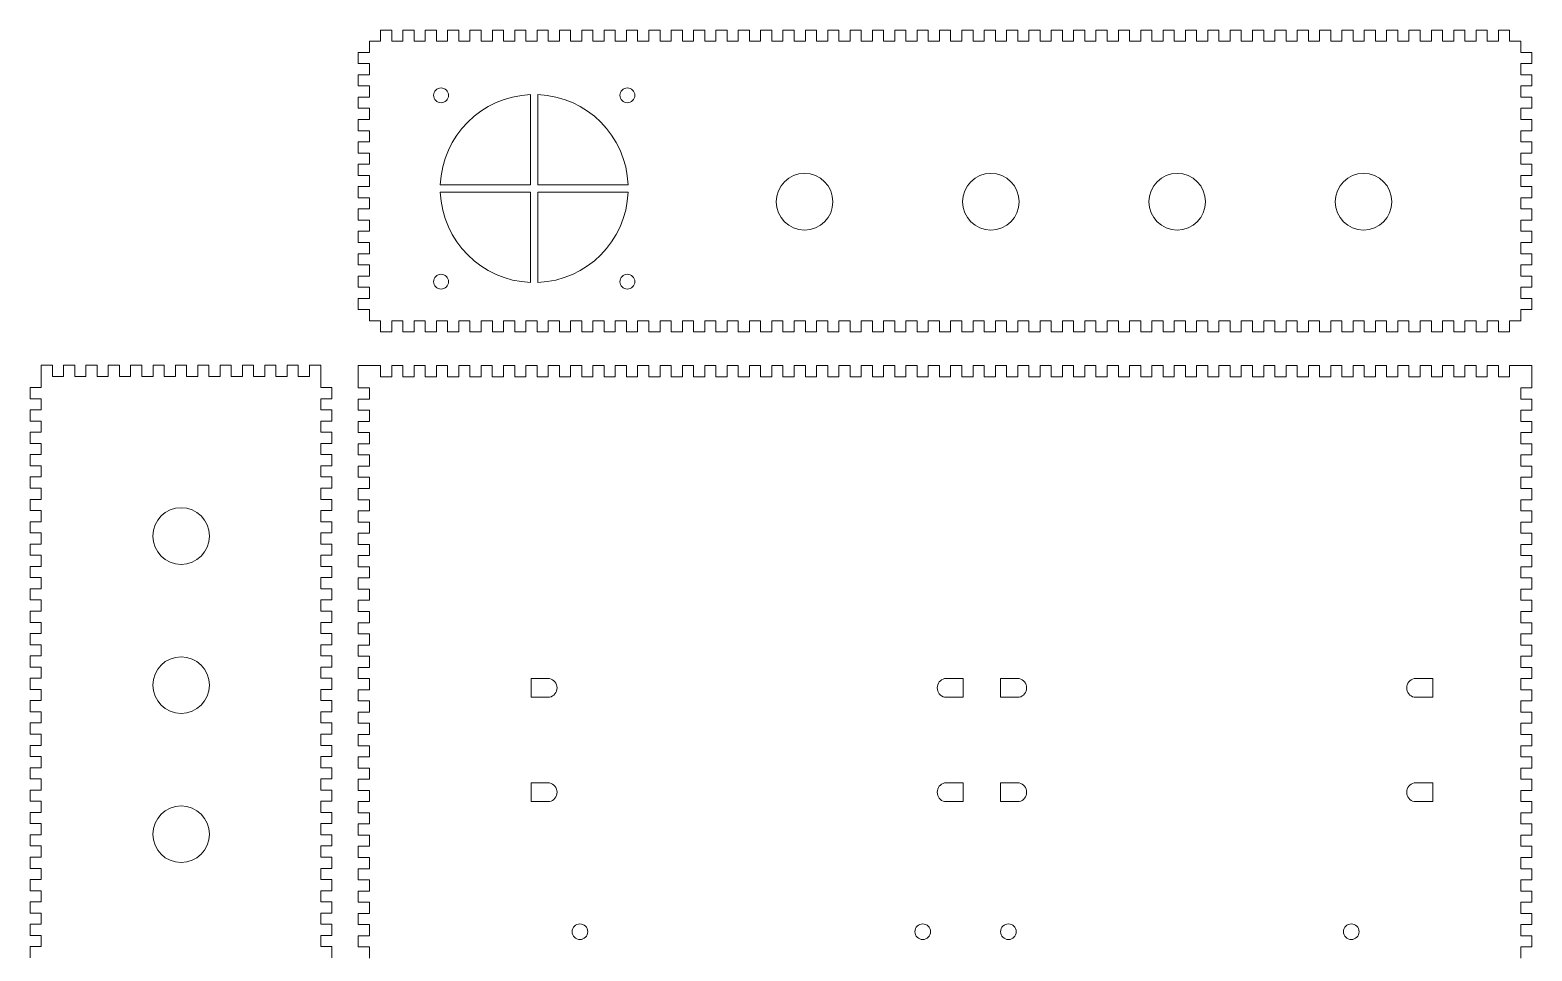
# Model space of a CAD drawing. Header units: millimetres. Extents: x 46 to 1784, y 134 to 695.
# Drawn here: x 946.8 to 1349.9, y 448.2 to 695.3 of the extents above; entities that cross this region are included whole.
import ezdxf

# ---------------------------------------------------------------- set-up
doc = ezdxf.new("R2010")
doc.units = ezdxf.units.MM

# ---------------------------------------------------------------- blocks, each defined once
blk = doc.blocks.new('A$C597816A0')
at = {"linetype": 'Continuous', "lineweight": 5}
blk.add_circle((7.6, 7.6), 7.6, dxfattribs=at)

msp = doc.modelspace()

# ---------------------------------------------------------------- linework, layer by layer
at = {"linetype": 'Continuous', "lineweight": 5}
for p, q in [((1040.872, 692.279), (1040.872, 695.279)), ((1040.872, 695.279), (1043.872, 695.279)), ((1043.872, 695.279), (1043.872, 692.279)), ((1046.872, 692.279), (1046.872, 695.279)), ((1046.872, 695.279), (1049.872, 695.279)), ((1049.872, 695.279), (1049.872, 692.279)), ((1052.872, 692.279), (1052.872, 695.279)), ((1052.872, 695.279), (1055.872, 695.279)), ((1055.872, 695.279), (1055.872, 692.279)), ((1058.872, 692.279), (1058.872, 695.279)), ((1058.872, 695.279), (1061.872, 695.279)), ((1061.872, 695.279), (1061.872, 692.279)), ((1064.872, 692.279), (1064.872, 695.279)), ((1064.872, 695.279), (1067.872, 695.279)), ((1067.872, 695.279), (1067.872, 692.279)), ((1070.872, 692.279), (1070.872, 695.279)), ((1070.872, 695.279), (1073.872, 695.279)), ((1073.872, 695.279), (1073.872, 692.279)), ((1076.872, 692.279), (1076.872, 695.279)), ((1076.872, 695.279), (1079.872, 695.279)), ((1079.872, 695.279), (1079.872, 692.279)), ((1082.872, 692.279), (1082.872, 695.279)), ((1082.872, 695.279), (1085.872, 695.279)), ((1085.872, 695.279), (1085.872, 692.279)), ((1088.872, 692.279), (1088.872, 695.279)), ((1088.872, 695.279), (1091.872, 695.279)), ((1091.872, 695.279), (1091.872, 692.279)), ((1094.872, 692.279), (1094.872, 695.279)), ((1094.872, 695.279), (1097.872, 695.279)), ((1097.872, 695.279), (1097.872, 692.279)), ((1100.872, 692.279), (1100.872, 695.279)), ((1100.872, 695.279), (1103.872, 695.279)), ((1103.872, 695.279), (1103.872, 692.279)), ((1106.872, 692.279), (1106.872, 695.279)), ((1106.872, 695.279), (1109.872, 695.279)), ((1109.872, 695.279), (1109.872, 692.279)), ((1112.872, 692.279), (1112.872, 695.279)), ((1112.872, 695.279), (1115.872, 695.279)), ((1115.872, 695.279), (1115.872, 692.279)), ((1118.872, 692.279), (1118.872, 695.279)), ((1118.872, 695.279), (1121.872, 695.279)), ((1121.872, 695.279), (1121.872, 692.279)), ((1124.872, 692.279), (1124.872, 695.279)), ((1124.872, 695.279), (1127.872, 695.279)), ((1127.872, 695.279), (1127.872, 692.279)), ((1130.872, 692.279), (1130.872, 695.279)), ((1130.872, 695.279), (1133.872, 695.279)), ((1133.872, 695.279), (1133.872, 692.279)), ((1136.872, 692.279), (1136.872, 695.279)), ((1136.872, 695.279), (1139.872, 695.279)), ((1139.872, 695.279), (1139.872, 692.279)), ((1142.872, 692.279), (1142.872, 695.279)), ((1142.872, 695.279), (1145.872, 695.279)), ((1145.872, 695.279), (1145.872, 692.279)), ((1148.872, 692.279), (1148.872, 695.279)), ((1148.872, 695.279), (1151.872, 695.279)), ((1151.872, 695.279), (1151.872, 692.279)), ((1154.872, 692.279), (1154.872, 695.279)), ((1154.872, 695.279), (1157.872, 695.279)), ((1157.872, 695.279), (1157.872, 692.279)), ((1160.872, 692.279), (1160.872, 695.279)), ((1160.872, 695.279), (1163.872, 695.279)), ((1163.872, 695.279), (1163.872, 692.279)), ((1166.872, 692.279), (1166.872, 695.279)), ((1166.872, 695.279), (1169.872, 695.279)), ((1169.872, 695.279), (1169.872, 692.279)), ((1172.872, 692.279), (1172.872, 695.279)), ((1172.872, 695.279), (1175.872, 695.279)), ((1175.872, 695.279), (1175.872, 692.279)), ((1178.872, 692.279), (1178.872, 695.279)), ((1178.872, 695.279), (1181.872, 695.279)), ((1181.872, 695.279), (1181.872, 692.279)), ((1184.871, 692.279), (1184.871, 695.279)), ((1184.871, 695.279), (1187.871, 695.279)), ((1187.871, 695.279), (1187.871, 692.279)), ((1190.871, 692.279), (1190.871, 695.279)), ((1190.871, 695.279), (1193.871, 695.279)), ((1193.871, 695.279), (1193.871, 692.279)), ((1196.871, 692.279), (1196.871, 695.279)), ((1196.871, 695.279), (1199.871, 695.279)), ((1199.871, 695.279), (1199.871, 692.279)), ((1202.871, 692.279), (1202.871, 695.279)), ((1202.871, 695.279), (1205.871, 695.279)), ((1205.871, 695.279), (1205.871, 692.279)), ((1208.871, 692.279), (1208.871, 695.279)), ((1208.871, 695.279), (1211.871, 695.279)), ((1211.871, 695.279), (1211.871, 692.279)), ((1214.871, 692.279), (1214.871, 695.279)), ((1214.871, 695.279), (1217.871, 695.279)), ((1217.871, 695.279), (1217.871, 692.279)), ((1220.871, 692.279), (1220.871, 695.279)), ((1220.871, 695.279), (1223.871, 695.279)), ((1223.871, 695.279), (1223.871, 692.279)), ((1226.871, 692.279), (1226.871, 695.279)), ((1226.871, 695.279), (1229.871, 695.279)), ((1229.871, 695.279), (1229.871, 692.279)), ((1232.871, 692.279), (1232.871, 695.279)), ((1232.871, 695.279), (1235.871, 695.279)), ((1235.871, 695.279), (1235.871, 692.279)), ((1238.871, 692.279), (1238.871, 695.279)), ((1238.871, 695.279), (1241.871, 695.279)), ((1241.871, 695.279), (1241.871, 692.279)), ((1244.871, 692.279), (1244.871, 695.279)), ((1244.871, 695.279), (1247.871, 695.279)), ((1247.871, 695.279), (1247.871, 692.279)), ((1250.871, 692.279), (1250.871, 695.279)), ((1250.871, 695.279), (1253.871, 695.279)), ((1253.871, 695.279), (1253.871, 692.279)), ((1256.871, 692.279), (1256.871, 695.279)), ((1256.871, 695.279), (1259.871, 695.279)), ((1259.871, 695.279), (1259.871, 692.279)), ((1262.871, 692.279), (1262.871, 695.279)), ((1262.871, 695.279), (1265.871, 695.279)), ((1265.871, 695.279), (1265.871, 692.279)), ((1268.871, 692.279), (1268.871, 695.279)), ((1268.871, 695.279), (1271.871, 695.279)), ((1271.871, 695.279), (1271.871, 692.279)), ((1274.871, 692.279), (1274.871, 695.279)), ((1274.871, 695.279), (1277.871, 695.279)), ((1277.871, 695.279), (1277.871, 692.279)), ((1280.871, 692.279), (1280.871, 695.279)), ((1280.871, 695.279), (1283.871, 695.279)), ((1283.871, 695.279), (1283.871, 692.279)), ((1286.871, 692.279), (1286.871, 695.279)), ((1286.871, 695.279), (1289.871, 695.279)), ((1289.871, 695.279), (1289.871, 692.279)), ((1292.871, 692.279), (1292.871, 695.279)), ((1292.871, 695.279), (1295.871, 695.279)), ((1295.871, 695.279), (1295.871, 692.279)), ((1298.871, 692.279), (1298.871, 695.279)), ((1298.871, 695.279), (1301.871, 695.279)), ((1301.871, 695.279), (1301.871, 692.279)), ((1304.871, 692.279), (1304.871, 695.279)), ((1304.871, 695.279), (1307.871, 695.279)), ((1307.871, 695.279), (1307.871, 692.279)), ((1310.871, 692.279), (1310.871, 695.279)), ((1310.871, 695.279), (1313.871, 695.279)), ((1313.871, 695.279), (1313.871, 692.279)), ((1316.871, 692.279), (1316.871, 695.279)), ((1316.871, 695.279), (1319.871, 695.279)), ((1319.871, 695.279), (1319.871, 692.279)), ((1322.871, 692.279), (1322.871, 695.279)), ((1322.871, 695.279), (1325.871, 695.279)), ((1325.871, 695.279), (1325.871, 692.279)), ((1328.871, 692.279), (1328.871, 695.279)), ((1328.871, 695.279), (1331.871, 695.279)), ((1331.871, 695.279), (1331.871, 692.279)), ((1334.871, 692.279), (1334.871, 695.279)), ((1334.871, 695.279), (1337.871, 695.279)), ((1337.871, 695.279), (1337.871, 692.279)), ((1340.871, 692.279), (1340.871, 695.279)), ((1340.871, 695.279), (1343.871, 695.279)), ((1343.871, 695.279), (1343.871, 692.279)), ((1037.872, 689.279), (1034.872, 689.279)), ((1034.872, 689.279), (1034.872, 686.279)), ((1037.872, 692.279), (1040.872, 692.279)), ((1037.872, 692.279), (1037.872, 689.279)), ((1043.872, 692.279), (1046.872, 692.279)), ((1049.872, 692.279), (1052.872, 692.279)), ((1055.872, 692.279), (1058.872, 692.279)), ((1061.872, 692.279), (1064.872, 692.279)), ((1067.872, 692.279), (1070.872, 692.279)), ((1073.872, 692.279), (1076.872, 692.279)), ((1079.872, 692.279), (1082.872, 692.279)), ((1085.872, 692.279), (1088.872, 692.279)), ((1091.872, 692.279), (1094.872, 692.279)), ((1097.872, 692.279), (1100.872, 692.279)), ((1103.872, 692.279), (1106.872, 692.279)), ((1109.872, 692.279), (1112.872, 692.279)), ((1115.872, 692.279), (1118.872, 692.279)), ((1121.872, 692.279), (1124.872, 692.279)), ((1127.872, 692.279), (1130.872, 692.279)), ((1133.872, 692.279), (1136.872, 692.279)), ((1139.872, 692.279), (1142.872, 692.279)), ((1145.872, 692.279), (1148.872, 692.279)), ((1151.872, 692.279), (1154.872, 692.279)), ((1157.872, 692.279), (1160.872, 692.279)), ((1163.872, 692.279), (1166.872, 692.279)), ((1169.872, 692.279), (1172.872, 692.279)), ((1175.872, 692.279), (1178.872, 692.279)), ((1181.872, 692.279), (1184.872, 692.279)), ((1187.871, 692.279), (1190.871, 692.279)), ((1193.871, 692.279), (1196.871, 692.279)), ((1199.871, 692.279), (1202.871, 692.279)), ((1205.871, 692.279), (1208.871, 692.279)), ((1211.871, 692.279), (1214.871, 692.279)), ((1217.871, 692.279), (1220.871, 692.279)), ((1223.871, 692.279), (1226.871, 692.279)), ((1229.871, 692.279), (1232.871, 692.279)), ((1235.871, 692.279), (1238.871, 692.279)), ((1241.871, 692.279), (1244.871, 692.279)), ((1247.871, 692.279), (1250.871, 692.279)), ((1253.871, 692.279), (1256.871, 692.279)), ((1259.871, 692.279), (1262.871, 692.279)), ((1265.871, 692.279), (1268.871, 692.279)), ((1271.871, 692.279), (1274.871, 692.279)), ((1277.871, 692.279), (1280.871, 692.279)), ((1283.871, 692.279), (1286.871, 692.279)), ((1289.871, 692.279), (1292.871, 692.279)), ((1295.871, 692.279), (1298.871, 692.279)), ((1301.871, 692.279), (1304.871, 692.279)), ((1307.871, 692.279), (1310.871, 692.279)), ((1313.871, 692.279), (1316.871, 692.279)), ((1319.871, 692.279), (1322.871, 692.279)), ((1325.871, 692.279), (1328.871, 692.279)), ((1331.871, 692.279), (1334.871, 692.279)), ((1337.871, 692.279), (1340.871, 692.279)), ((1343.871, 692.279), (1346.871, 692.279)), ((1346.872, 692.279), (1346.872, 689.279)), ((1346.872, 689.279), (1349.872, 689.279)), ((1349.872, 689.279), (1349.872, 686.279)), ((1034.872, 686.279), (1037.872, 686.279)), ((1037.872, 686.279), (1037.872, 683.279)), ((1349.872, 686.279), (1346.872, 686.279)), ((1346.872, 686.279), (1346.872, 683.279)), ((1037.872, 683.279), (1034.872, 683.279)), ((1034.872, 683.279), (1034.872, 680.279)), ((1346.872, 683.279), (1349.872, 683.279)), ((1349.872, 683.279), (1349.872, 680.279)), ((1034.872, 680.279), (1037.872, 680.279)), ((1037.872, 677.279), (1034.872, 677.279)), ((1034.872, 677.279), (1034.872, 674.279)), ((1037.872, 680.279), (1037.872, 677.279)), ((1081.115, 653.766), (1081.115, 677.985)), ((1081.115, 653.766), (1081.115, 677.985)), ((1083.115, 653.766), (1083.115, 677.985)), ((1349.872, 680.279), (1346.872, 680.279)), ((1346.872, 680.279), (1346.872, 677.279)), ((1346.872, 677.279), (1349.872, 677.279)), ((1349.872, 677.279), (1349.872, 674.279)), ((1034.872, 674.279), (1037.872, 674.279)), ((1037.872, 674.279), (1037.872, 671.279)), ((1349.872, 674.279), (1346.872, 674.279)), ((1346.872, 674.279), (1346.872, 671.279)), ((1037.872, 671.279), (1034.872, 671.279)), ((1034.872, 671.279), (1034.872, 668.279)), ((1346.872, 671.279), (1349.872, 671.279)), ((1349.872, 671.279), (1349.872, 668.279)), ((1034.872, 668.279), (1037.872, 668.279)), ((1037.872, 665.279), (1034.872, 665.279)), ((1034.872, 665.279), (1034.872, 662.279)), ((1037.872, 668.279), (1037.872, 665.279)), ((1349.872, 668.279), (1346.872, 668.279)), ((1346.872, 668.279), (1346.872, 665.279)), ((1346.872, 665.279), (1349.872, 665.279)), ((1349.872, 665.279), (1349.872, 662.279)), ((1034.872, 662.279), (1037.872, 662.279)), ((1037.872, 662.279), (1037.872, 659.279)), ((1349.872, 662.279), (1346.872, 662.279)), ((1346.872, 662.279), (1346.872, 659.279)), ((1037.872, 659.279), (1034.872, 659.279)), ((1034.872, 659.279), (1034.872, 656.279)), ((1346.872, 659.279), (1349.872, 659.279)), ((1349.872, 659.279), (1349.872, 656.279)), ((1034.872, 656.279), (1037.872, 656.279)), ((1037.872, 653.279), (1034.872, 653.279)), ((1034.872, 653.279), (1034.872, 650.279)), ((1037.872, 656.279), (1037.872, 653.279)), ((1081.115, 653.766), (1056.895, 653.766)), ((1107.334, 653.766), (1083.115, 653.766)), ((1349.872, 656.279), (1346.872, 656.279)), ((1346.872, 656.279), (1346.872, 653.279)), ((1346.872, 653.279), (1349.872, 653.279)), ((1349.872, 653.279), (1349.872, 650.279)), ((1034.872, 650.279), (1037.872, 650.279)), ((1037.872, 650.279), (1037.872, 647.279)), ((1081.115, 651.766), (1056.895, 651.766)), ((1081.115, 627.547), (1081.115, 651.766)), ((1083.115, 627.547), (1083.115, 651.766)), ((1107.334, 651.766), (1083.115, 651.766)), ((1349.872, 650.279), (1346.872, 650.279)), ((1346.872, 650.279), (1346.872, 647.279)), ((1037.872, 647.279), (1034.872, 647.279)), ((1034.872, 647.279), (1034.872, 644.279)), ((1346.872, 647.279), (1349.872, 647.279)), ((1349.872, 647.279), (1349.872, 644.279)), ((1034.872, 644.279), (1037.872, 644.279)), ((1037.872, 641.279), (1034.872, 641.279)), ((1034.872, 641.279), (1034.872, 638.279)), ((1037.872, 644.279), (1037.872, 641.279)), ((1349.872, 644.279), (1346.872, 644.279)), ((1346.872, 644.279), (1346.872, 641.279)), ((1346.872, 641.279), (1349.872, 641.279)), ((1349.872, 641.279), (1349.872, 638.279)), ((1034.872, 638.279), (1037.872, 638.279)), ((1037.872, 638.279), (1037.872, 635.279)), ((1349.872, 638.279), (1346.872, 638.279)), ((1346.872, 638.279), (1346.872, 635.279)), ((1037.872, 635.279), (1034.872, 635.279)), ((1034.872, 635.279), (1034.872, 632.279)), ((1346.872, 635.279), (1349.872, 635.279)), ((1349.872, 635.279), (1349.872, 632.279)), ((1034.872, 632.279), (1037.872, 632.279)), ((1037.872, 629.279), (1034.872, 629.279)), ((1034.872, 629.279), (1034.872, 626.279)), ((1037.872, 632.279), (1037.872, 629.279)), ((1349.872, 632.279), (1346.872, 632.279)), ((1346.872, 632.279), (1346.872, 629.279)), ((1346.872, 629.279), (1349.872, 629.279)), ((1349.872, 629.279), (1349.872, 626.279)), ((1034.872, 626.279), (1037.872, 626.279)), ((1037.872, 623.279), (1037.872, 626.279)), ((1349.872, 626.279), (1346.872, 626.279)), ((1346.872, 626.279), (1346.872, 623.279)), ((1037.872, 623.279), (1034.872, 623.279)), ((1034.872, 623.279), (1034.872, 620.279)), ((1346.872, 623.279), (1349.872, 623.279)), ((1349.872, 623.279), (1349.872, 620.279)), ((1034.872, 620.279), (1037.872, 620.279)), ((1037.872, 620.279), (1037.872, 617.279)), ((1037.872, 617.279), (1040.872, 617.279)), ((1040.872, 617.279), (1040.872, 614.279)), ((1043.872, 614.279), (1043.872, 617.279)), ((1043.872, 617.279), (1046.872, 617.279)), ((1046.872, 617.279), (1046.872, 614.279)), ((1049.872, 614.279), (1049.872, 617.279)), ((1049.872, 617.279), (1052.872, 617.279)), ((1052.872, 617.279), (1052.872, 614.279)), ((1055.872, 614.279), (1055.872, 617.279)), ((1055.872, 617.279), (1058.872, 617.279)), ((1058.872, 617.279), (1058.872, 614.279)), ((1061.872, 614.279), (1061.872, 617.279)), ((1061.872, 617.279), (1064.872, 617.279)), ((1064.872, 617.279), (1064.872, 614.279)), ((1067.872, 614.279), (1067.872, 617.279)), ((1067.872, 617.279), (1070.872, 617.279)), ((1070.872, 617.279), (1070.872, 614.279)), ((1073.872, 614.279), (1073.872, 617.279)), ((1073.872, 617.279), (1076.872, 617.279)), ((1076.872, 617.279), (1076.872, 614.279)), ((1079.872, 614.279), (1079.872, 617.279)), ((1079.872, 617.279), (1082.872, 617.279)), ((1082.872, 617.279), (1082.872, 614.279)), ((1085.872, 614.279), (1085.872, 617.279)), ((1085.872, 617.279), (1088.872, 617.279)), ((1088.872, 617.279), (1088.872, 614.279)), ((1091.872, 614.279), (1091.872, 617.279)), ((1091.872, 617.279), (1094.872, 617.279)), ((1094.872, 617.279), (1094.872, 614.279)), ((1097.872, 614.279), (1097.872, 617.279)), ((1097.872, 617.279), (1100.872, 617.279)), ((1100.872, 617.279), (1100.872, 614.279)), ((1103.872, 614.279), (1103.872, 617.279)), ((1103.872, 617.279), (1106.872, 617.279)), ((1106.872, 617.279), (1106.872, 614.279)), ((1109.872, 614.279), (1109.872, 617.279)), ((1109.872, 617.279), (1112.872, 617.279)), ((1112.872, 617.279), (1112.872, 614.279)), ((1115.872, 614.279), (1115.872, 617.279)), ((1115.872, 617.279), (1118.872, 617.279)), ((1118.872, 617.279), (1118.872, 614.279)), ((1121.872, 614.279), (1121.872, 617.279)), ((1121.872, 617.279), (1124.872, 617.279)), ((1124.872, 617.279), (1124.872, 614.279)), ((1127.872, 614.279), (1127.872, 617.279)), ((1127.872, 617.279), (1130.872, 617.279)), ((1130.872, 617.279), (1130.872, 614.279)), ((1133.872, 614.279), (1133.872, 617.279)), ((1133.872, 617.279), (1136.872, 617.279)), ((1136.872, 617.279), (1136.872, 614.279)), ((1139.872, 614.279), (1139.872, 617.279)), ((1139.872, 617.279), (1142.872, 617.279)), ((1142.872, 617.279), (1142.872, 614.279)), ((1145.872, 614.279), (1145.872, 617.279)), ((1145.872, 617.279), (1148.872, 617.279)), ((1148.872, 617.279), (1148.872, 614.279)), ((1151.872, 614.279), (1151.872, 617.279)), ((1151.872, 617.279), (1154.872, 617.279)), ((1154.872, 617.279), (1154.872, 614.279)), ((1157.872, 614.279), (1157.872, 617.279)), ((1157.872, 617.279), (1160.872, 617.279)), ((1160.872, 617.279), (1160.872, 614.279)), ((1163.872, 614.279), (1163.872, 617.279)), ((1163.872, 617.279), (1166.872, 617.279)), ((1166.872, 617.279), (1166.872, 614.279)), ((1169.872, 614.279), (1169.872, 617.279)), ((1169.872, 617.279), (1172.872, 617.279)), ((1172.872, 617.279), (1172.872, 614.279)), ((1175.872, 614.279), (1175.872, 617.279)), ((1175.872, 617.279), (1178.872, 617.279)), ((1178.872, 617.279), (1178.872, 614.279)), ((1181.872, 614.279), (1181.872, 617.279)), ((1181.872, 617.279), (1184.872, 617.279)), ((1184.871, 617.279), (1184.871, 614.279)), ((1187.871, 614.279), (1187.871, 617.279)), ((1187.871, 617.279), (1190.871, 617.279)), ((1190.871, 617.279), (1190.871, 614.279)), ((1193.871, 614.279), (1193.871, 617.279)), ((1193.871, 617.279), (1196.871, 617.279)), ((1196.871, 617.279), (1196.871, 614.279)), ((1199.871, 614.279), (1199.871, 617.279)), ((1199.871, 617.279), (1202.871, 617.279)), ((1202.871, 617.279), (1202.871, 614.279)), ((1205.871, 614.279), (1205.871, 617.279)), ((1205.871, 617.279), (1208.871, 617.279)), ((1208.871, 617.279), (1208.871, 614.279)), ((1211.871, 614.279), (1211.871, 617.279)), ((1211.871, 617.279), (1214.871, 617.279)), ((1214.871, 617.279), (1214.871, 614.279)), ((1217.871, 614.279), (1217.871, 617.279)), ((1217.871, 617.279), (1220.871, 617.279)), ((1220.871, 617.279), (1220.871, 614.279)), ((1223.871, 614.279), (1223.871, 617.279)), ((1223.871, 617.279), (1226.871, 617.279)), ((1226.871, 617.279), (1226.871, 614.279)), ((1229.871, 614.279), (1229.871, 617.279)), ((1229.871, 617.279), (1232.871, 617.279)), ((1232.871, 617.279), (1232.871, 614.279)), ((1235.871, 614.279), (1235.871, 617.279)), ((1235.871, 617.279), (1238.871, 617.279)), ((1238.871, 617.279), (1238.871, 614.279)), ((1241.871, 614.279), (1241.871, 617.279)), ((1241.871, 617.279), (1244.871, 617.279)), ((1244.871, 617.279), (1244.871, 614.279)), ((1247.871, 614.279), (1247.871, 617.279)), ((1247.871, 617.279), (1250.871, 617.279)), ((1250.871, 617.279), (1250.871, 614.279)), ((1253.871, 614.279), (1253.871, 617.279)), ((1253.871, 617.279), (1256.871, 617.279)), ((1256.871, 617.279), (1256.871, 614.279)), ((1259.871, 614.279), (1259.871, 617.279)), ((1259.871, 617.279), (1262.871, 617.279)), ((1262.871, 617.279), (1262.871, 614.279)), ((1265.871, 614.279), (1265.871, 617.279)), ((1265.871, 617.279), (1268.871, 617.279)), ((1268.871, 617.279), (1268.871, 614.279)), ((1271.871, 614.279), (1271.871, 617.279)), ((1271.871, 617.279), (1274.871, 617.279)), ((1274.871, 617.279), (1274.871, 614.279)), ((1277.871, 614.279), (1277.871, 617.279)), ((1277.871, 617.279), (1280.871, 617.279)), ((1280.871, 617.279), (1280.871, 614.279)), ((1283.871, 614.279), (1283.871, 617.279)), ((1283.871, 617.279), (1286.871, 617.279)), ((1286.871, 617.279), (1286.871, 614.279)), ((1289.871, 614.279), (1289.871, 617.279)), ((1289.871, 617.279), (1292.871, 617.279)), ((1292.871, 617.279), (1292.871, 614.279)), ((1295.871, 614.279), (1295.871, 617.279)), ((1295.871, 617.279), (1298.871, 617.279)), ((1298.871, 617.279), (1298.871, 614.279)), ((1301.871, 614.279), (1301.871, 617.279)), ((1301.871, 617.279), (1304.871, 617.279)), ((1304.871, 617.279), (1304.871, 614.279)), ((1307.871, 614.279), (1307.871, 617.279)), ((1307.871, 617.279), (1310.871, 617.279)), ((1310.871, 617.279), (1310.871, 614.279)), ((1313.871, 614.279), (1313.871, 617.279)), ((1313.871, 617.279), (1316.871, 617.279)), ((1316.871, 617.279), (1316.871, 614.279)), ((1319.871, 614.279), (1319.871, 617.279)), ((1319.871, 617.279), (1322.871, 617.279)), ((1322.871, 617.279), (1322.871, 614.279)), ((1325.871, 617.279), (1328.871, 617.279)), ((1325.871, 614.279), (1325.871, 617.279)), ((1328.871, 617.279), (1328.871, 614.279)), ((1331.871, 614.279), (1331.871, 617.279)), ((1331.871, 617.279), (1334.871, 617.279)), ((1334.871, 617.279), (1334.871, 614.279)), ((1337.871, 614.279), (1337.871, 617.279)), ((1337.871, 617.279), (1340.871, 617.279)), ((1340.871, 617.279), (1340.871, 614.279)), ((1343.871, 614.279), (1343.871, 617.279)), ((1343.871, 617.279), (1346.871, 617.279)), ((1349.872, 620.279), (1346.872, 620.279)), ((1346.872, 620.279), (1346.872, 617.279)), ((1040.872, 614.279), (1043.872, 614.279)), ((1046.872, 614.279), (1049.872, 614.279)), ((1052.872, 614.279), (1055.872, 614.279)), ((1058.872, 614.279), (1061.872, 614.279)), ((1064.872, 614.279), (1067.872, 614.279)), ((1070.872, 614.279), (1073.872, 614.279)), ((1076.872, 614.279), (1079.872, 614.279)), ((1082.872, 614.279), (1085.872, 614.279)), ((1088.872, 614.279), (1091.872, 614.279)), ((1094.872, 614.279), (1097.872, 614.279)), ((1100.872, 614.279), (1103.872, 614.279)), ((1106.872, 614.279), (1109.872, 614.279)), ((1112.872, 614.279), (1115.872, 614.279)), ((1118.872, 614.279), (1121.872, 614.279)), ((1124.872, 614.279), (1127.872, 614.279)), ((1130.872, 614.279), (1133.872, 614.279)), ((1136.872, 614.279), (1139.872, 614.279)), ((1142.872, 614.279), (1145.872, 614.279)), ((1148.872, 614.279), (1151.872, 614.279)), ((1154.872, 614.279), (1157.872, 614.279)), ((1160.872, 614.279), (1163.872, 614.279)), ((1166.872, 614.279), (1169.872, 614.279)), ((1172.872, 614.279), (1175.872, 614.279)), ((1178.872, 614.279), (1181.872, 614.279)), ((1184.871, 614.279), (1187.871, 614.279)), ((1190.871, 614.279), (1193.871, 614.279)), ((1196.871, 614.279), (1199.871, 614.279)), ((1202.871, 614.279), (1205.871, 614.279)), ((1208.871, 614.279), (1211.871, 614.279)), ((1214.871, 614.279), (1217.871, 614.279)), ((1220.871, 614.279), (1223.871, 614.279)), ((1226.871, 614.279), (1229.871, 614.279)), ((1232.871, 614.279), (1235.871, 614.279)), ((1238.871, 614.279), (1241.871, 614.279)), ((1244.871, 614.279), (1247.871, 614.279)), ((1250.871, 614.279), (1253.871, 614.279)), ((1256.871, 614.279), (1259.871, 614.279)), ((1262.871, 614.279), (1265.871, 614.279)), ((1268.871, 614.279), (1271.871, 614.279)), ((1274.871, 614.279), (1277.871, 614.279)), ((1280.871, 614.279), (1283.871, 614.279)), ((1286.871, 614.279), (1289.871, 614.279)), ((1292.871, 614.279), (1295.871, 614.279)), ((1298.871, 614.279), (1301.871, 614.279)), ((1304.871, 614.279), (1307.871, 614.279)), ((1310.871, 614.279), (1313.871, 614.279)), ((1316.871, 614.279), (1319.871, 614.279)), ((1322.871, 614.279), (1325.871, 614.279)), ((1328.871, 614.279), (1331.871, 614.279)), ((1334.871, 614.279), (1337.871, 614.279)), ((1340.871, 614.279), (1343.871, 614.279)), ((949.807, 602.37), (949.807, 605.371)), ((949.807, 605.371), (952.807, 605.371)), ((952.807, 605.371), (952.807, 602.371)), ((955.807, 602.371), (955.807, 605.371)), ((955.807, 605.371), (958.807, 605.371)), ((958.807, 605.371), (958.807, 602.371)), ((961.807, 602.371), (961.807, 605.371)), ((961.807, 605.371), (964.807, 605.371)), ((964.807, 605.371), (964.807, 602.371)), ((967.807, 602.371), (967.807, 605.371)), ((967.807, 605.371), (970.807, 605.371)), ((970.807, 605.371), (970.807, 602.371)), ((973.807, 602.371), (973.807, 605.371)), ((973.807, 605.371), (976.807, 605.371)), ((976.807, 605.371), (976.807, 602.371)), ((979.807, 602.371), (979.807, 605.371)), ((979.807, 605.371), (982.807, 605.371)), ((982.807, 605.371), (982.807, 602.371)), ((985.807, 602.371), (985.807, 605.371)), ((985.807, 605.371), (988.807, 605.371)), ((988.807, 605.371), (988.807, 602.371)), ((991.807, 602.371), (991.807, 605.371)), ((991.807, 605.371), (994.807, 605.371)), ((994.807, 605.371), (994.807, 602.371)), ((997.807, 602.371), (997.807, 605.371)), ((997.807, 605.371), (1000.807, 605.371)), ((1000.807, 605.371), (1000.807, 602.371)), ((1003.807, 602.371), (1003.807, 605.371)), ((1003.807, 605.371), (1006.807, 605.371)), ((1006.807, 605.371), (1006.807, 602.371)), ((1009.807, 602.371), (1009.807, 605.371)), ((1009.807, 605.371), (1012.807, 605.371)), ((1012.807, 605.371), (1012.807, 602.371)), ((1015.807, 602.371), (1015.807, 605.371)), ((1015.807, 605.371), (1018.807, 605.371)), ((1018.807, 605.371), (1018.807, 602.371)), ((1021.807, 602.371), (1021.807, 605.371)), ((1021.807, 605.371), (1024.807, 605.371)), ((1024.807, 602.37), (1024.807, 605.371)), ((1040.871, 605.279), (1034.871, 605.279)), ((1034.871, 605.279), (1034.871, 599.279)), ((1037.871, 605.279), (1040.871, 605.279)), ((1040.871, 605.279), (1040.871, 602.279)), ((1043.871, 602.279), (1043.871, 605.279)), ((1043.871, 605.279), (1046.871, 605.279)), ((1046.871, 605.279), (1046.871, 602.279)), ((1049.871, 602.279), (1049.871, 605.279)), ((1049.871, 605.279), (1052.871, 605.279)), ((1052.871, 605.279), (1052.871, 602.279)), ((1058.871, 605.279), (1055.871, 605.279)), ((1055.871, 602.279), (1055.871, 605.279)), ((1058.871, 602.279), (1058.871, 605.279)), ((1064.871, 605.279), (1061.871, 605.279)), ((1061.871, 605.279), (1061.871, 602.279)), ((1064.871, 602.279), (1064.871, 605.279)), ((1070.871, 605.279), (1067.871, 605.279)), ((1067.871, 605.279), (1067.871, 602.279)), ((1070.871, 602.279), (1070.871, 605.279)), ((1076.871, 605.279), (1073.871, 605.279)), ((1073.871, 605.279), (1073.871, 602.279)), ((1076.871, 602.279), (1076.871, 605.279)), ((1082.871, 605.279), (1079.871, 605.279)), ((1079.871, 605.279), (1079.871, 602.279)), ((1082.871, 602.279), (1082.871, 605.279)), ((1088.871, 605.279), (1085.871, 605.279)), ((1085.871, 605.279), (1085.871, 602.279)), ((1088.871, 602.279), (1088.871, 605.279)), ((1094.871, 605.279), (1091.871, 605.279)), ((1091.871, 605.279), (1091.871, 602.279)), ((1094.871, 602.279), (1094.871, 605.279)), ((1100.871, 605.279), (1097.871, 605.279)), ((1097.871, 605.279), (1097.871, 602.279)), ((1100.871, 602.279), (1100.871, 605.279)), ((1106.871, 605.279), (1103.871, 605.279)), ((1103.871, 605.279), (1103.871, 602.279)), ((1106.871, 602.279), (1106.871, 605.279)), ((1112.871, 605.279), (1109.871, 605.279)), ((1109.871, 605.279), (1109.871, 602.279)), ((1112.871, 602.279), (1112.871, 605.279)), ((1118.871, 605.279), (1115.871, 605.279)), ((1115.871, 605.279), (1115.871, 602.279)), ((1118.871, 602.279), (1118.871, 605.279)), ((1124.871, 605.279), (1121.871, 605.279)), ((1121.871, 605.279), (1121.871, 602.279)), ((1124.871, 602.279), (1124.871, 605.279)), ((1130.871, 605.279), (1127.871, 605.279)), ((1127.871, 605.279), (1127.871, 602.279)), ((1130.871, 602.279), (1130.871, 605.279)), ((1136.871, 605.279), (1133.871, 605.279)), ((1133.871, 605.279), (1133.871, 602.279)), ((1136.871, 602.279), (1136.871, 605.279)), ((1142.871, 605.279), (1139.871, 605.279)), ((1139.871, 605.279), (1139.871, 602.279)), ((1142.871, 602.279), (1142.871, 605.279)), ((1148.871, 605.279), (1145.871, 605.279)), ((1145.871, 605.279), (1145.871, 602.279)), ((1148.871, 602.279), (1148.871, 605.279)), ((1154.871, 605.279), (1151.871, 605.279)), ((1151.871, 605.279), (1151.871, 602.279)), ((1154.871, 602.279), (1154.871, 605.279)), ((1160.871, 605.279), (1157.871, 605.279)), ((1157.871, 605.279), (1157.871, 602.279)), ((1160.871, 602.279), (1160.871, 605.279)), ((1166.871, 605.279), (1163.871, 605.279)), ((1163.871, 605.279), (1163.871, 602.279)), ((1166.871, 602.279), (1166.871, 605.279)), ((1172.871, 605.279), (1169.871, 605.279)), ((1169.871, 605.279), (1169.871, 602.279)), ((1172.871, 602.279), (1172.871, 605.279)), ((1178.871, 605.279), (1175.871, 605.279)), ((1175.871, 605.279), (1175.871, 602.279)), ((1178.871, 602.279), (1178.871, 605.279)), ((1184.871, 605.279), (1181.871, 605.279)), ((1181.871, 605.279), (1181.871, 602.279)), ((1184.871, 602.279), (1184.871, 605.279)), ((1190.871, 605.279), (1187.871, 605.279)), ((1187.871, 605.279), (1187.871, 602.279)), ((1190.871, 602.279), (1190.871, 605.279)), ((1196.871, 605.279), (1193.871, 605.279)), ((1193.871, 605.279), (1193.871, 602.279)), ((1196.871, 602.279), (1196.871, 605.279)), ((1202.871, 605.279), (1199.871, 605.279)), ((1199.871, 605.279), (1199.871, 602.279)), ((1202.871, 602.279), (1202.871, 605.279)), ((1208.871, 605.279), (1205.871, 605.279)), ((1205.871, 605.279), (1205.871, 602.279)), ((1208.871, 602.279), (1208.871, 605.279)), ((1214.871, 605.279), (1211.871, 605.279)), ((1211.871, 605.279), (1211.871, 602.279)), ((1214.871, 602.279), (1214.871, 605.279)), ((1220.871, 605.279), (1217.871, 605.279)), ((1217.871, 605.279), (1217.871, 602.279)), ((1220.871, 602.279), (1220.871, 605.279)), ((1226.871, 605.279), (1223.871, 605.279)), ((1223.871, 605.279), (1223.871, 602.279)), ((1226.871, 602.279), (1226.871, 605.279)), ((1232.871, 605.279), (1229.871, 605.279)), ((1229.871, 605.279), (1229.871, 602.279)), ((1232.871, 602.279), (1232.871, 605.279)), ((1238.871, 605.279), (1235.871, 605.279)), ((1235.871, 605.279), (1235.871, 602.279)), ((1238.871, 602.279), (1238.871, 605.279)), ((1244.871, 605.279), (1241.871, 605.279)), ((1241.871, 605.279), (1241.871, 602.279)), ((1244.871, 602.279), (1244.871, 605.279)), ((1250.871, 605.279), (1247.871, 605.279)), ((1247.871, 605.279), (1247.871, 602.279)), ((1250.871, 602.279), (1250.871, 605.279)), ((1256.871, 605.279), (1253.871, 605.279)), ((1253.871, 605.279), (1253.871, 602.279)), ((1256.871, 602.279), (1256.871, 605.279)), ((1262.871, 605.279), (1259.871, 605.279)), ((1259.871, 605.279), (1259.871, 602.279)), ((1262.871, 602.279), (1262.871, 605.279)), ((1268.871, 605.279), (1265.871, 605.279)), ((1265.871, 605.279), (1265.871, 602.279)), ((1268.871, 602.279), (1268.871, 605.279)), ((1274.871, 605.279), (1271.871, 605.279)), ((1271.871, 605.279), (1271.871, 602.279)), ((1274.871, 602.279), (1274.871, 605.279)), ((1280.871, 605.279), (1277.871, 605.279)), ((1277.871, 605.279), (1277.871, 602.279)), ((1280.871, 602.279), (1280.871, 605.279)), ((1286.871, 605.279), (1283.871, 605.279)), ((1283.871, 605.279), (1283.871, 602.279)), ((1286.871, 602.279), (1286.871, 605.279)), ((1292.871, 605.279), (1289.871, 605.279)), ((1289.871, 605.279), (1289.871, 602.279)), ((1292.871, 602.279), (1292.871, 605.279)), ((1298.871, 605.279), (1295.871, 605.279)), ((1295.871, 605.279), (1295.871, 602.279)), ((1298.871, 602.279), (1298.871, 605.279)), ((1304.871, 605.279), (1301.871, 605.279)), ((1301.871, 605.279), (1301.871, 602.279)), ((1304.871, 602.279), (1304.871, 605.279)), ((1310.871, 605.279), (1307.871, 605.279)), ((1307.871, 605.279), (1307.871, 602.279)), ((1310.871, 602.279), (1310.871, 605.279)), ((1316.871, 605.279), (1313.871, 605.279)), ((1313.871, 605.279), (1313.871, 602.279)), ((1316.871, 602.279), (1316.871, 605.279)), ((1322.871, 605.279), (1319.871, 605.279)), ((1319.871, 605.279), (1319.871, 602.279)), ((1322.871, 602.279), (1322.871, 605.279)), ((1328.871, 605.279), (1325.871, 605.279)), ((1325.871, 605.279), (1325.871, 602.279)), ((1328.871, 602.279), (1328.871, 605.279)), ((1334.871, 605.279), (1331.871, 605.279)), ((1331.871, 605.279), (1331.871, 602.279)), ((1334.871, 602.279), (1334.871, 605.279)), ((1340.871, 605.279), (1337.871, 605.279)), ((1337.871, 605.279), (1337.871, 602.279)), ((1340.871, 602.279), (1340.871, 605.279)), ((1349.871, 605.279), (1343.871, 605.279)), ((1343.871, 605.279), (1343.871, 602.279)), ((1349.871, 599.279), (1349.871, 605.279)), ((949.807, 599.37), (949.807, 602.37)), ((952.807, 602.371), (955.807, 602.371)), ((958.807, 602.371), (961.807, 602.371)), ((964.807, 602.371), (967.807, 602.371)), ((970.807, 602.371), (973.807, 602.371)), ((976.807, 602.371), (979.807, 602.371)), ((982.807, 602.371), (985.807, 602.371)), ((988.807, 602.371), (991.807, 602.371)), ((994.807, 602.371), (997.807, 602.371)), ((1000.807, 602.371), (1003.807, 602.371)), ((1006.807, 602.371), (1009.807, 602.371)), ((1012.807, 602.371), (1015.807, 602.371)), ((1018.807, 602.371), (1021.807, 602.371)), ((1024.807, 599.37), (1024.807, 602.37)), ((1040.871, 602.279), (1043.871, 602.279)), ((1046.871, 602.279), (1049.871, 602.279)), ((1052.871, 602.279), (1055.871, 602.279)), ((1061.871, 602.279), (1058.871, 602.279)), ((1067.871, 602.279), (1064.871, 602.279)), ((1073.871, 602.279), (1070.871, 602.279)), ((1079.871, 602.279), (1076.871, 602.279)), ((1085.871, 602.279), (1082.871, 602.279)), ((1091.871, 602.279), (1088.871, 602.279)), ((1097.871, 602.279), (1094.871, 602.279)), ((1103.871, 602.279), (1100.871, 602.279)), ((1109.871, 602.279), (1106.871, 602.279)), ((1115.871, 602.279), (1112.871, 602.279)), ((1121.871, 602.279), (1118.871, 602.279)), ((1127.871, 602.279), (1124.871, 602.279)), ((1133.871, 602.279), (1130.871, 602.279)), ((1139.871, 602.279), (1136.871, 602.279)), ((1145.871, 602.279), (1142.871, 602.279)), ((1151.871, 602.279), (1148.871, 602.279)), ((1157.871, 602.279), (1154.871, 602.279)), ((1163.871, 602.279), (1160.871, 602.279)), ((1169.871, 602.279), (1166.871, 602.279)), ((1175.871, 602.279), (1172.871, 602.279)), ((1181.871, 602.279), (1178.871, 602.279)), ((1187.871, 602.279), (1184.871, 602.279)), ((1193.871, 602.279), (1190.871, 602.279)), ((1199.871, 602.279), (1196.871, 602.279)), ((1205.871, 602.279), (1202.871, 602.279)), ((1211.871, 602.279), (1208.871, 602.279)), ((1217.871, 602.279), (1214.871, 602.279)), ((1223.871, 602.279), (1220.871, 602.279)), ((1229.871, 602.279), (1226.871, 602.279)), ((1235.871, 602.279), (1232.871, 602.279)), ((1241.871, 602.279), (1238.871, 602.279)), ((1247.871, 602.279), (1244.871, 602.279)), ((1253.871, 602.279), (1250.871, 602.279)), ((1259.871, 602.279), (1256.871, 602.279)), ((1265.871, 602.279), (1262.871, 602.279)), ((1271.871, 602.279), (1268.871, 602.279)), ((1277.871, 602.279), (1274.871, 602.279)), ((1283.871, 602.279), (1280.871, 602.279)), ((1289.871, 602.279), (1286.871, 602.279)), ((1295.871, 602.279), (1292.871, 602.279)), ((1301.871, 602.279), (1298.871, 602.279)), ((1307.871, 602.279), (1304.871, 602.279)), ((1313.871, 602.279), (1310.871, 602.279)), ((1319.871, 602.279), (1316.871, 602.279)), ((1325.871, 602.279), (1322.871, 602.279)), ((1331.871, 602.279), (1328.871, 602.279)), ((1337.871, 602.279), (1334.871, 602.279)), ((1343.871, 602.279), (1340.871, 602.279)), ((946.807, 596.37), (946.807, 599.37)), ((946.807, 599.37), (949.807, 599.37)), ((1027.807, 599.37), (1024.807, 599.37)), ((1027.807, 596.37), (1027.807, 599.37)), ((1034.871, 599.279), (1037.871, 599.279)), ((1034.871, 599.279), (1037.871, 599.279)), ((1037.871, 599.279), (1037.871, 596.279)), ((1349.871, 599.279), (1346.871, 599.279)), ((1346.871, 599.279), (1346.871, 596.279)), ((1349.871, 599.279), (1346.871, 599.279)), ((1346.871, 599.279), (1346.871, 596.279)), ((949.807, 596.37), (946.807, 596.37)), ((946.807, 590.37), (946.807, 593.37)), ((946.807, 593.37), (949.807, 593.37)), ((949.807, 593.37), (949.807, 596.37)), ((1024.807, 593.37), (1024.807, 596.37)), ((1024.807, 596.37), (1027.807, 596.37)), ((1027.807, 593.37), (1024.807, 593.37)), ((1027.807, 590.37), (1027.807, 593.37)), ((1037.871, 596.279), (1034.871, 596.279)), ((1034.871, 596.279), (1034.871, 593.279)), ((1034.871, 593.279), (1037.871, 593.279)), ((1037.871, 593.279), (1037.871, 590.279)), ((1346.871, 596.279), (1349.871, 596.279)), ((1346.871, 596.279), (1349.871, 596.279)), ((1349.871, 593.279), (1346.871, 593.279)), ((1346.871, 593.279), (1346.871, 590.279)), ((1349.871, 596.279), (1349.871, 593.279)), ((1349.871, 596.279), (1349.871, 593.279)), ((949.807, 590.37), (946.807, 590.37)), ((949.807, 587.37), (949.807, 590.37)), ((1024.807, 587.37), (1024.807, 590.37)), ((1024.807, 590.37), (1027.807, 590.37)), ((1037.871, 590.279), (1034.871, 590.279)), ((1034.871, 590.279), (1034.871, 587.279)), ((1346.871, 590.279), (1349.871, 590.279)), ((1349.871, 590.279), (1349.871, 587.279)), ((946.807, 584.37), (946.807, 587.37)), ((946.807, 587.37), (949.807, 587.37)), ((1027.807, 587.37), (1024.807, 587.37)), ((1027.807, 584.37), (1027.807, 587.37)), ((1034.871, 587.279), (1037.871, 587.279)), ((1037.871, 587.279), (1037.871, 584.279)), ((1349.871, 587.279), (1346.871, 587.279)), ((1346.871, 587.279), (1346.871, 584.279)), ((949.807, 584.37), (946.807, 584.37)), ((946.807, 578.37), (946.807, 581.37)), ((946.807, 581.37), (949.807, 581.37)), ((949.807, 581.37), (949.807, 584.37)), ((1024.807, 581.37), (1024.807, 584.37)), ((1024.807, 584.37), (1027.807, 584.37)), ((1027.807, 581.37), (1024.807, 581.37)), ((1027.807, 578.37), (1027.807, 581.37)), ((1037.871, 584.279), (1034.871, 584.279)), ((1034.871, 584.279), (1034.871, 581.279)), ((1034.871, 581.279), (1037.871, 581.279)), ((1037.871, 581.279), (1037.871, 578.279)), ((1346.871, 584.279), (1349.871, 584.279)), ((1349.871, 581.279), (1346.871, 581.279)), ((1346.871, 581.279), (1346.871, 578.279)), ((1349.871, 584.279), (1349.871, 581.279)), ((949.807, 578.37), (946.807, 578.37)), ((949.807, 575.37), (949.807, 578.37)), ((1024.807, 575.37), (1024.807, 578.37)), ((1024.807, 578.37), (1027.807, 578.37)), ((1037.871, 578.279), (1034.871, 578.279)), ((1034.871, 578.279), (1034.871, 575.279)), ((1346.871, 578.279), (1349.871, 578.279)), ((1349.871, 578.279), (1349.871, 575.279)), ((946.807, 572.37), (946.807, 575.37)), ((946.807, 575.37), (949.807, 575.37)), ((949.807, 572.37), (946.807, 572.37)), ((949.807, 569.37), (949.807, 572.37)), ((1027.807, 575.37), (1024.807, 575.37)), ((1024.807, 569.37), (1024.807, 572.37)), ((1024.807, 572.37), (1027.807, 572.37)), ((1027.807, 572.37), (1027.807, 575.37)), ((1034.871, 575.279), (1037.871, 575.279)), ((1037.871, 575.279), (1037.871, 572.279)), ((1349.871, 575.279), (1346.871, 575.279)), ((1346.871, 575.279), (1346.871, 572.279)), ((946.807, 566.37), (946.807, 569.37)), ((946.807, 569.37), (949.807, 569.37)), ((1027.807, 569.37), (1024.807, 569.37)), ((1027.807, 566.37), (1027.807, 569.37)), ((1037.871, 572.279), (1034.871, 572.279)), ((1034.871, 572.279), (1034.871, 569.279)), ((1034.871, 569.279), (1037.871, 569.279)), ((1037.871, 569.279), (1037.871, 566.279)), ((1346.871, 572.279), (1349.871, 572.279)), ((1349.871, 569.279), (1346.871, 569.279)), ((1346.871, 569.279), (1346.871, 566.279)), ((1349.871, 572.279), (1349.871, 569.279)), ((949.807, 566.37), (946.807, 566.37)), ((949.807, 563.37), (949.807, 566.37)), ((1024.807, 563.37), (1024.807, 566.37)), ((1024.807, 566.37), (1027.807, 566.37)), ((1037.871, 566.279), (1034.871, 566.279)), ((1034.871, 566.279), (1034.871, 563.279)), ((1346.871, 566.279), (1349.871, 566.279)), ((1349.871, 566.279), (1349.871, 563.279)), ((946.807, 560.37), (946.807, 563.37)), ((946.807, 563.37), (949.807, 563.37)), ((949.807, 560.37), (946.807, 560.37)), ((949.807, 557.37), (949.807, 560.37)), ((1027.807, 563.37), (1024.807, 563.37)), ((1024.807, 557.37), (1024.807, 560.37)), ((1024.807, 560.37), (1027.807, 560.37)), ((1027.807, 560.37), (1027.807, 563.37)), ((1034.871, 563.279), (1037.871, 563.279)), ((1037.871, 560.279), (1034.871, 560.279)), ((1034.871, 560.279), (1034.871, 557.279)), ((1037.871, 563.279), (1037.871, 560.279)), ((1349.871, 563.279), (1346.871, 563.279)), ((1346.871, 563.279), (1346.871, 560.279)), ((1346.871, 560.279), (1349.871, 560.279)), ((1349.871, 560.279), (1349.871, 557.279)), ((946.807, 554.37), (946.807, 557.37)), ((946.807, 557.37), (949.807, 557.37)), ((1027.807, 557.37), (1024.807, 557.37)), ((1027.807, 554.37), (1027.807, 557.37)), ((1034.871, 557.279), (1037.871, 557.279)), ((1037.871, 557.279), (1037.871, 554.279)), ((1349.871, 557.279), (1346.871, 557.279)), ((1346.871, 557.279), (1346.871, 554.279)), ((949.807, 554.37), (946.807, 554.37)), ((949.807, 551.37), (949.807, 554.37)), ((1024.807, 551.37), (1024.807, 554.37)), ((1024.807, 554.37), (1027.807, 554.37)), ((1037.871, 554.279), (1034.871, 554.279)), ((1034.871, 554.279), (1034.871, 551.279)), ((1346.871, 554.279), (1349.871, 554.279)), ((1349.871, 554.279), (1349.871, 551.279)), ((946.807, 548.37), (946.807, 551.37)), ((946.807, 551.37), (949.807, 551.37)), ((949.807, 548.37), (946.807, 548.37)), ((949.807, 545.37), (949.807, 548.37)), ((1027.807, 551.37), (1024.807, 551.37)), ((1024.807, 545.37), (1024.807, 548.37)), ((1024.807, 548.37), (1027.807, 548.37)), ((1027.807, 548.37), (1027.807, 551.37)), ((1034.871, 551.279), (1037.871, 551.279)), ((1037.871, 548.279), (1034.871, 548.279)), ((1034.871, 548.279), (1034.871, 545.279)), ((1037.871, 551.279), (1037.871, 548.279)), ((1349.871, 551.279), (1346.871, 551.279)), ((1346.871, 551.279), (1346.871, 548.279)), ((1346.871, 548.279), (1349.871, 548.279)), ((1349.871, 548.279), (1349.871, 545.279)), ((946.807, 542.37), (946.807, 545.37)), ((946.807, 545.37), (949.807, 545.37)), ((1027.807, 545.37), (1024.807, 545.37)), ((1027.807, 542.37), (1027.807, 545.37)), ((1034.871, 545.279), (1037.871, 545.279)), ((1037.871, 545.279), (1037.871, 542.279)), ((1349.871, 545.279), (1346.871, 545.279)), ((1346.871, 545.279), (1346.871, 542.279)), ((949.807, 542.37), (946.807, 542.37)), ((949.807, 539.37), (949.807, 542.37)), ((1024.807, 539.37), (1024.807, 542.37)), ((1024.807, 542.37), (1027.807, 542.37)), ((1037.871, 542.279), (1034.871, 542.279)), ((1034.871, 542.279), (1034.871, 539.279)), ((1346.871, 542.279), (1349.871, 542.279)), ((1349.871, 542.279), (1349.871, 539.279)), ((946.807, 536.37), (946.807, 539.37)), ((946.807, 539.37), (949.807, 539.37)), ((949.807, 536.37), (946.807, 536.37)), ((949.808, 533.37), (949.808, 536.37)), ((1027.807, 539.37), (1024.807, 539.37)), ((1024.807, 533.37), (1024.807, 536.37)), ((1024.807, 536.37), (1027.807, 536.37)), ((1027.807, 536.37), (1027.807, 539.37)), ((1034.871, 539.279), (1037.871, 539.279)), ((1037.871, 536.279), (1034.871, 536.279)), ((1034.871, 536.279), (1034.871, 533.279)), ((1037.871, 539.279), (1037.871, 536.279)), ((1349.871, 539.279), (1346.871, 539.279)), ((1346.871, 539.279), (1346.871, 536.279)), ((1346.871, 536.279), (1349.871, 536.279)), ((1349.871, 536.279), (1349.871, 533.279)), ((946.808, 530.37), (946.808, 533.37)), ((946.808, 533.37), (949.808, 533.37)), ((1027.807, 533.37), (1024.807, 533.37)), ((1027.807, 530.37), (1027.807, 533.37)), ((1034.871, 533.279), (1037.871, 533.279)), ((1037.871, 533.279), (1037.871, 530.279)), ((1349.871, 533.279), (1346.871, 533.279)), ((1346.871, 533.279), (1346.871, 530.279)), ((949.808, 530.37), (946.808, 530.37)), ((949.808, 527.37), (949.808, 530.37)), ((1024.807, 527.37), (1024.807, 530.37)), ((1024.807, 530.37), (1027.807, 530.37)), ((1037.871, 530.279), (1034.871, 530.279)), ((1034.871, 530.279), (1034.871, 527.279)), ((1346.871, 530.279), (1349.871, 530.279)), ((1349.871, 530.279), (1349.871, 527.279)), ((946.808, 524.37), (946.808, 527.37)), ((946.808, 527.37), (949.808, 527.37)), ((949.808, 524.37), (946.808, 524.37)), ((949.808, 521.37), (949.808, 524.37)), ((1027.807, 527.37), (1024.807, 527.37)), ((1024.807, 521.37), (1024.807, 524.37)), ((1024.807, 524.37), (1027.807, 524.37)), ((1027.807, 524.37), (1027.807, 527.37)), ((1034.871, 527.279), (1037.871, 527.279)), ((1037.871, 524.279), (1034.871, 524.279)), ((1034.871, 524.279), (1034.871, 521.279)), ((1037.871, 527.279), (1037.871, 524.279)), ((1349.871, 527.279), (1346.871, 527.279)), ((1346.871, 527.279), (1346.871, 524.279)), ((1346.871, 524.279), (1349.871, 524.279)), ((1349.871, 524.279), (1349.871, 521.279)), ((946.808, 518.37), (946.808, 521.37)), ((946.808, 521.37), (949.808, 521.37)), ((1027.807, 521.37), (1024.807, 521.37)), ((1027.807, 518.37), (1027.807, 521.37)), ((1034.871, 521.279), (1037.871, 521.279)), ((1037.871, 521.279), (1037.871, 518.279)), ((1349.871, 521.279), (1346.871, 521.279)), ((1346.871, 521.279), (1346.871, 518.279)), ((949.808, 518.37), (946.808, 518.37)), ((949.808, 515.37), (949.808, 518.37)), ((1024.807, 515.37), (1024.807, 518.37)), ((1024.807, 518.37), (1027.807, 518.37)), ((1037.871, 518.279), (1034.871, 518.279)), ((1034.871, 518.279), (1034.871, 515.279)), ((1346.871, 518.279), (1349.871, 518.279)), ((1349.871, 518.279), (1349.871, 515.279)), ((946.808, 512.37), (946.808, 515.37)), ((946.808, 515.37), (949.808, 515.37)), ((949.808, 512.37), (946.808, 512.37)), ((949.808, 509.37), (949.808, 512.37)), ((1027.807, 515.37), (1024.807, 515.37)), ((1024.807, 509.37), (1024.807, 512.37)), ((1024.807, 512.37), (1027.807, 512.37)), ((1027.807, 512.37), (1027.807, 515.37)), ((1034.871, 515.279), (1037.871, 515.279)), ((1037.871, 512.279), (1034.871, 512.279)), ((1034.871, 512.279), (1034.871, 509.279)), ((1037.871, 515.279), (1037.871, 512.279)), ((1349.871, 515.279), (1346.871, 515.279)), ((1346.871, 515.279), (1346.871, 512.279)), ((1346.871, 512.279), (1349.871, 512.279)), ((1349.871, 512.279), (1349.871, 509.279)), ((946.808, 506.37), (946.808, 509.37)), ((946.808, 509.37), (949.808, 509.37)), ((1027.807, 509.37), (1024.807, 509.37)), ((1027.807, 506.37), (1027.807, 509.37)), ((1034.871, 509.279), (1037.871, 509.279)), ((1037.871, 509.279), (1037.871, 506.279)), ((1349.871, 509.279), (1346.871, 509.279)), ((1346.871, 509.279), (1346.871, 506.279)), ((949.808, 506.37), (946.808, 506.37)), ((949.808, 503.37), (949.808, 506.37)), ((1024.807, 503.37), (1024.807, 506.37)), ((1024.807, 506.37), (1027.807, 506.37)), ((1037.871, 506.279), (1034.871, 506.279)), ((1034.871, 506.279), (1034.871, 503.279)), ((1346.871, 506.279), (1349.871, 506.279)), ((1349.871, 506.279), (1349.871, 503.279)), ((946.808, 500.37), (946.808, 503.37)), ((946.808, 503.37), (949.808, 503.37)), ((949.808, 500.37), (946.808, 500.37)), ((949.807, 497.37), (949.807, 500.37)), ((1027.807, 503.37), (1024.807, 503.37)), ((1024.807, 497.37), (1024.807, 500.37)), ((1024.807, 500.37), (1027.807, 500.37)), ((1027.807, 500.37), (1027.807, 503.37)), ((1034.871, 503.279), (1037.871, 503.279)), ((1037.871, 500.279), (1034.871, 500.279)), ((1034.871, 500.279), (1034.871, 497.279)), ((1037.871, 503.279), (1037.871, 500.279)), ((1349.871, 503.279), (1346.871, 503.279)), ((1346.871, 503.279), (1346.871, 500.279)), ((1346.871, 500.279), (1349.871, 500.279)), ((1349.871, 500.279), (1349.871, 497.279)), ((946.807, 494.37), (946.807, 497.37)), ((946.807, 497.37), (949.807, 497.37)), ((1027.807, 497.37), (1024.807, 497.37)), ((1027.807, 494.37), (1027.807, 497.37)), ((1034.871, 497.279), (1037.871, 497.279)), ((1037.871, 497.279), (1037.871, 494.279)), ((1349.871, 497.279), (1346.871, 497.279)), ((1346.871, 497.279), (1346.871, 494.279)), ((949.807, 494.37), (946.807, 494.37)), ((949.807, 491.37), (949.807, 494.37)), ((1024.807, 491.37), (1024.807, 494.37)), ((1024.807, 494.37), (1027.807, 494.37)), ((1037.871, 494.279), (1034.871, 494.279)), ((1034.871, 494.279), (1034.871, 491.279)), ((1346.871, 494.279), (1349.871, 494.279)), ((1349.871, 494.279), (1349.871, 491.279)), ((946.807, 488.37), (946.807, 491.37)), ((946.807, 491.37), (949.807, 491.37)), ((949.807, 488.37), (946.807, 488.37)), ((949.807, 485.37), (949.807, 488.37)), ((1027.807, 491.37), (1024.807, 491.37)), ((1024.807, 485.37), (1024.807, 488.37)), ((1024.807, 488.37), (1027.807, 488.37)), ((1027.807, 488.37), (1027.807, 491.37)), ((1034.871, 491.279), (1037.871, 491.279)), ((1037.871, 488.279), (1034.871, 488.279)), ((1034.871, 488.279), (1034.871, 485.279)), ((1037.871, 491.279), (1037.871, 488.279)), ((1349.871, 491.279), (1346.871, 491.279)), ((1346.871, 491.279), (1346.871, 488.279)), ((1346.871, 488.279), (1349.871, 488.279)), ((1349.871, 488.279), (1349.871, 485.279)), ((946.807, 482.37), (946.807, 485.37)), ((946.807, 485.37), (949.807, 485.37)), ((1027.807, 485.37), (1024.807, 485.37)), ((1027.807, 482.37), (1027.807, 485.37)), ((1034.871, 485.279), (1037.871, 485.279)), ((1037.871, 485.279), (1037.871, 482.279)), ((1349.871, 485.279), (1346.871, 485.279)), ((1346.871, 485.279), (1346.871, 482.279)), ((949.807, 482.37), (946.807, 482.37)), ((949.807, 479.37), (949.807, 482.37)), ((1024.807, 479.37), (1024.807, 482.37)), ((1024.807, 482.37), (1027.807, 482.37)), ((1037.871, 482.279), (1034.871, 482.279)), ((1034.871, 482.279), (1034.871, 479.279)), ((1346.871, 482.279), (1349.871, 482.279)), ((1349.871, 482.279), (1349.871, 479.279)), ((946.807, 476.37), (946.807, 479.37)), ((946.807, 479.37), (949.807, 479.37)), ((949.807, 476.37), (946.807, 476.37)), ((949.807, 473.37), (949.807, 476.37)), ((1027.807, 479.37), (1024.807, 479.37)), ((1024.807, 473.37), (1024.807, 476.37)), ((1024.807, 476.37), (1027.807, 476.37)), ((1027.807, 476.37), (1027.807, 479.37)), ((1034.871, 479.279), (1037.871, 479.279)), ((1037.871, 476.279), (1034.871, 476.279)), ((1034.871, 476.279), (1034.871, 473.279)), ((1037.871, 479.279), (1037.871, 476.279)), ((1349.871, 479.279), (1346.871, 479.279)), ((1346.871, 479.279), (1346.871, 476.279)), ((1346.871, 476.279), (1349.871, 476.279)), ((1349.871, 476.279), (1349.871, 473.279)), ((946.807, 470.37), (946.807, 473.37)), ((946.807, 473.37), (949.807, 473.37)), ((1027.807, 473.37), (1024.807, 473.37)), ((1027.807, 470.37), (1027.807, 473.37)), ((1034.871, 473.279), (1037.871, 473.279)), ((1037.871, 473.279), (1037.871, 470.279)), ((1349.871, 473.279), (1346.871, 473.279)), ((1346.871, 473.279), (1346.871, 470.279)), ((949.807, 470.37), (946.807, 470.37)), ((949.807, 467.37), (949.807, 470.37)), ((1024.807, 467.37), (1024.807, 470.37)), ((1024.807, 470.37), (1027.807, 470.37)), ((1037.871, 470.279), (1034.871, 470.279)), ((1034.871, 470.279), (1034.871, 467.279)), ((1346.871, 470.279), (1349.871, 470.279)), ((1349.871, 470.279), (1349.871, 467.279)), ((946.807, 464.37), (946.807, 467.37)), ((946.807, 467.37), (949.807, 467.37)), ((949.807, 464.37), (946.807, 464.37)), ((949.807, 461.37), (949.807, 464.37)), ((1027.807, 467.37), (1024.807, 467.37)), ((1024.807, 461.37), (1024.807, 464.37)), ((1024.807, 464.37), (1027.807, 464.37)), ((1027.807, 464.37), (1027.807, 467.37)), ((1034.871, 467.279), (1037.871, 467.279)), ((1037.871, 464.279), (1034.871, 464.279)), ((1034.871, 464.279), (1034.871, 461.279)), ((1037.871, 467.279), (1037.871, 464.279)), ((1349.871, 467.279), (1346.871, 467.279)), ((1346.871, 467.279), (1346.871, 464.279)), ((1346.871, 464.279), (1349.871, 464.279)), ((1349.871, 464.279), (1349.871, 461.279)), ((946.807, 458.37), (946.807, 461.37)), ((946.807, 461.37), (949.807, 461.37)), ((1027.807, 461.37), (1024.807, 461.37)), ((1027.807, 458.37), (1027.807, 461.37)), ((1034.871, 461.279), (1037.871, 461.279)), ((1037.871, 461.279), (1037.871, 458.279)), ((1349.871, 461.279), (1346.871, 461.279)), ((1346.871, 461.279), (1346.871, 458.279)), ((949.807, 458.37), (946.807, 458.37)), ((949.807, 455.37), (949.807, 458.37)), ((1024.807, 455.37), (1024.807, 458.37)), ((1024.807, 458.37), (1027.807, 458.37)), ((1037.871, 458.279), (1034.871, 458.279)), ((1034.871, 458.279), (1034.871, 455.279)), ((1346.871, 458.279), (1349.871, 458.279)), ((1349.871, 458.279), (1349.871, 455.279)), ((946.807, 452.37), (946.807, 455.37)), ((946.807, 455.37), (949.807, 455.37)), ((949.807, 452.37), (946.807, 452.37)), ((949.807, 449.37), (949.807, 452.37)), ((1027.807, 455.37), (1024.807, 455.37)), ((1024.807, 449.37), (1024.807, 452.37)), ((1024.807, 452.37), (1027.807, 452.37)), ((1027.807, 452.37), (1027.807, 455.37)), ((1034.871, 455.279), (1037.871, 455.279)), ((1037.871, 452.279), (1034.871, 452.279)), ((1034.871, 452.279), (1034.871, 449.279)), ((1037.871, 455.279), (1037.871, 452.279)), ((1349.871, 455.279), (1346.871, 455.279)), ((1346.871, 455.279), (1346.871, 452.279)), ((1346.871, 452.279), (1349.871, 452.279)), ((1349.871, 452.279), (1349.871, 449.279)), ((946.807, 446.37), (946.807, 449.37)), ((946.807, 449.37), (949.807, 449.37)), ((1027.807, 449.37), (1024.807, 449.37)), ((1027.807, 446.37), (1027.807, 449.37)), ((1034.871, 449.279), (1037.871, 449.279)), ((1037.871, 449.279), (1037.871, 446.279)), ((1349.871, 449.279), (1346.871, 449.279)), ((1346.871, 449.279), (1346.871, 446.279))]:
    msp.add_line(p, q, dxfattribs=at)
for points in [[(1081.252, 516.278), (1086.252, 516.278, 0.7968759), (1086.252, 521.278), (1081.252, 521.278)], [(1197.252, 516.278), (1192.252, 516.278, -0.7968759), (1192.252, 521.278), (1197.252, 521.278)], [(1207.252, 516.278), (1212.252, 516.278, 0.7968759), (1212.252, 521.278), (1207.252, 521.278)], [(1323.252, 516.278), (1318.252, 516.278, -0.7968759), (1318.252, 521.278), (1323.252, 521.278)], [(1081.252, 488.278), (1086.252, 488.278, 0.7968759), (1086.252, 493.278), (1081.252, 493.278)], [(1197.252, 488.278), (1192.252, 488.278, -0.7968759), (1192.252, 493.278), (1197.252, 493.278)], [(1207.252, 488.278), (1212.252, 488.278, 0.7968759), (1212.252, 493.278), (1207.252, 493.278)], [(1323.252, 488.278), (1318.252, 488.278, -0.7968759), (1318.252, 493.278), (1323.252, 493.278)]]:
    msp.add_lwpolyline(points, format="xyb", close=True, dxfattribs=at)
for centre, radius in [((1057.115, 677.766), 2), ((1107.115, 677.766), 2), ((1154.669, 649.213), 7.6), ((1204.669, 649.213), 7.6), ((1254.669, 649.213), 7.6), ((1304.669, 649.213), 7.6), ((1057.115, 627.766), 2), ((1107.115, 627.766), 2), ((987.363, 559.53), 7.6), ((987.363, 519.53), 7.6), ((1094.381, 453.376), 2.1), ((1186.381, 453.376), 2.1), ((1209.381, 453.376), 2.1), ((1301.381, 453.376), 2.1)]:
    msp.add_circle(centre, radius, dxfattribs=at)
for start, end in [(92.2725, 177.7275), (2.2725, 87.7275), (182.2725, 267.7275), (272.2725, 357.7275)]:
    msp.add_arc((1082.115, 652.766), 25.219, start, end, dxfattribs=at)

# ---------------------------------------------------------------- block references
at = {"linetype": 'Continuous', "lineweight": 5, "rotation": 270}
msp.add_blockref('A$C597816A0', (979.763, 487.13), dxfattribs=at)

doc.saveas('drawing.dxf')
